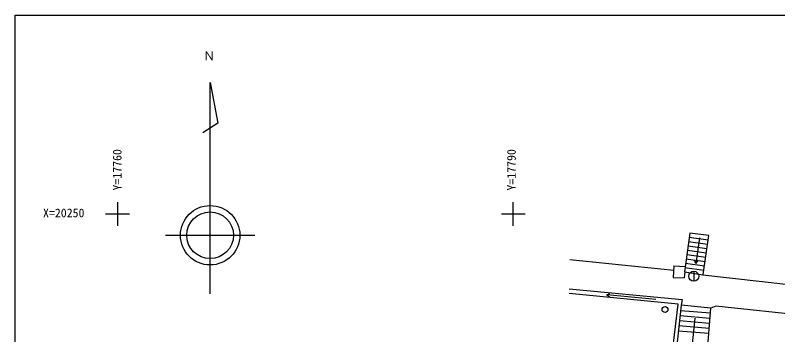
# Model space of a CAD drawing. Units: millimetres, scale not verified. Extents: x -120450 to 121350, y -84600 to 84600.
# Drawn here: x -120450 to -62650, y 60382 to 84600 of the extents above; entities that cross this region are included whole.
import ezdxf
from ezdxf.enums import TextEntityAlignment as Align

# ---------------------------------------------------------------- set-up
doc = ezdxf.new("R2010")
doc.units = ezdxf.units.MM
doc.header["$LTSCALE"] = 300
for name, color, linetype in [('0-0_1', 7, 'Continuous'), ('0-3_4', 7, 'Continuous'), ('0-5_6', 3, 'Continuous'), ('F-0', 5, 'Continuous'), ('F-E', 7, 'Continuous')]:
    doc.layers.add(name, color=color, linetype=linetype)
doc.styles.add('ＭＳ ゴシック', font='')
doc.styles.get('ＭＳ ゴシック').set_extended_font_data('MS Gothic')

msp = doc.modelspace()

# ---------------------------------------------------------------- linework, layer by layer
at = {"layer": '0-0_1'}
for p, q in [((-69361.7, 67767.8), (-67929.2, 67566.6)), ((-69453.4, 67114.9), (-68020.9, 66913.6)), ((-69407.5, 67441.3), (-67975.1, 67240.1)), ((-69499.2, 66788.4), (-68066.8, 66587.2)), ((-78416.2, 66085.2), (-70539.7, 65288.6)), ((-69591, 66135.4), (-68158.5, 65934.2)), ((-69545.1, 66461.9), (-68112.6, 66260.7)), ((-68854.3, 65788), (-68689.2, 65999.5)), ((-70515.3, 65596.6), (-69673.6, 65547.6)), ((-69682.7, 65482.5), (-68250.2, 65281.3)), ((-69636.8, 65809), (-68204.4, 65607.7)), ((-69704.9, 65152), (-69740.3, 64705.7)), ((-75614.3, 63401.1), (-75395.9, 63245.2)), ((-67757.5, 62008.5), (-70010.1, 62191.3)), ((-67819.6, 61244.2), (-70094.2, 61428.8)), ((-67788.6, 61626.3), (-70052.1, 61810.1)), ((-67850.6, 60862), (-70136.2, 61047.6)), ((-67881.6, 60479.9), (-70178.3, 60666.3))]:
    msp.add_line(p, q, dxfattribs=at)
for points in [[(-68296.1, 64954.8), (-67883.3, 67893.1), (-69315.8, 68094.3), (-69728.6, 65156)], [(-68583.9, 67719.6), (-68854.3, 65788), (-68955, 66036.7)], [(-70515.3, 65596.6), (-70584, 64730.2), (-69740.3, 64705.7)], [(-69704.9, 65152), (-68331.6, 64919.3), (-57538.5, 63722.1), (-57866.7, 61190.1), (-60164.3, 61483.9), (-60256.3, 61780.3), (-67352.5, 62561.1), (-67726.5, 62390.6), (-69963.6, 62612.7)], [(-78458.5, 63873.3), (-69894.6, 63054.3), (-69963.6, 62612.7), (-70583.3, 56994), (-70880.4, 56998), (-70192.3, 62695.2), (-78450.1, 63516.2)], [(-71894.4, 63042.5), (-75614.3, 63401.1), (-75370.2, 63512.3)], [(-67627, 54685.1), (-68266.3, 55608.1), (-68139.6, 57301.4), (-67726.5, 62390.6)], [(-68940.4, 61636.1), (-69267.3, 58467.1), (-69376.9, 58712)]]:
    msp.add_lwpolyline(points, dxfattribs=at)
msp.add_circle((-71194.8, 62295.4), 225, dxfattribs=at)
at = {"layer": '0-3_4'}
for p, q in [((-112701.9, 70430.1), (-112701.9, 68630.1)), ((-82701.9, 68630.1), (-82701.9, 70430.1)), ((-111801.9, 69530.1), (-113602, 69530.1)), ((-81801.9, 69530.1), (-83601.9, 69530.1))]:
    msp.add_line(p, q, dxfattribs=at)
at = {"layer": '0-5_6'}
msp.add_line((-69015, 65195.1), (-69015, 64445.1), dxfattribs=at)
msp.add_circle((-69015, 64820.1), 375, dxfattribs=at)
at = {"layer": 'F-0'}
for p, q in [((-120450, 84600), (121350, 84600)), ((-120450, -84600), (-120450, 84600))]:
    msp.add_line(p, q, dxfattribs=at)
at = {"layer": 'F-E'}
for p, q in [((-105676.9, 63488.3), (-105677, 79495.2)), ((-109052.5, 67921.5), (-102301.3, 67921.5))]:
    msp.add_line(p, q, dxfattribs=at)
msp.add_lwpolyline([(-105677, 79495.2), (-105082.1, 76409.7), (-106222.3, 75678.5)], dxfattribs=at)
msp.add_circle((-105676.9, 67921.4), 2251.8, dxfattribs=at)
at = {"layer": 'F-E', "color": 3}
msp.add_circle((-105676.9, 67921.4), 1770.6, dxfattribs=at)

# ---------------------------------------------------------------- texts
at = {"layer": '0-3_4', "style": 'ＭＳ ゴシック'}
for s, p in [('Y=17760', (-112194.5, 71314)), ('Y=17790', (-82311.4, 71311.4))]:
    msp.add_text(s, height=659.8, rotation=90, dxfattribs=at).set_placement(p, align=Align.BOTTOM_LEFT)
msp.add_text('X=20250', height=659.8, dxfattribs=at).set_placement((-118346.4, 69090.4), align=Align.BOTTOM_LEFT)
at = {"layer": 'F-E', "style": 'ＭＳ ゴシック'}
msp.add_text('Ｎ', height=659.8, dxfattribs=at).set_placement((-106204.1, 80997.5), align=Align.BOTTOM_LEFT)

doc.saveas('drawing.dxf')
